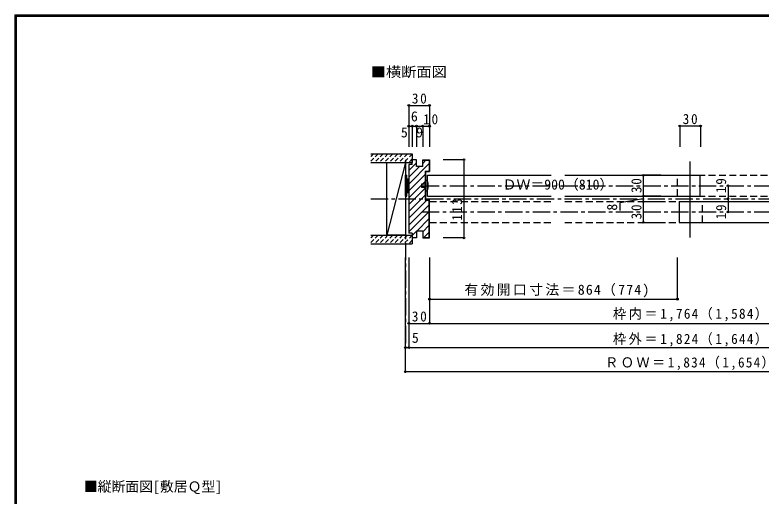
# Model space of a CAD drawing. Units: millimetres, scale not verified. Extents: x -973 to 977, y -718 to 696.
# Drawn here: x -973 to 104, y 0 to 696 of the extents above; entities that cross this region are included whole.
import ezdxf
from ezdxf.enums import TextEntityAlignment as Align

# ---------------------------------------------------------------- set-up
doc = ezdxf.new("R2010")
doc.units = ezdxf.units.MM
doc.header["$LTSCALE"] = 5
doc.header["$PDMODE"] = 32
doc.header["$PDSIZE"] = 2.5
for name, pattern in [('CHAIN1', [8, 5, -1, 1, -1]), ('DASHED1', [1.8, 1.2, -0.6]), ('DASHED2', [3, 2, -1])]:
    doc.linetypes.add(name, pattern=pattern)
for name, color, linetype in [('0-1_通り芯', 4, 'CHAIN1'), ('0-2_柱', 7, 'Continuous'), ('0-3_仕上げ', 7, 'Continuous'), ('0-4_枠', 3, 'Continuous'), ('0-6_扉', 6, 'Continuous'), ('0-7_金物', 7, 'Continuous'), ('0-A_文字', 7, 'Continuous'), ('0-B_寸法', 7, 'Continuous'), ('0-C_ハッチ', 4, 'Continuous'), ('F-1_枠', 6, 'Continuous')]:
    doc.layers.add(name, color=color, linetype=linetype)
doc.styles.add('ＭＳ ゴシック', font='')
doc.styles.get('ＭＳ ゴシック').set_extended_font_data('MS Gothic')

msp = doc.modelspace()

# ---------------------------------------------------------------- linework, layer by layer
at = {"layer": '0-1_通り芯'}
for p, q in [((-409.366, 486.5), (-409.366, 215)), ((-385.366, 449), (388.672, 449)), ((-459.366, 430), (462.672, 430)), ((-385.366, 411), (388.672, 411))]:
    msp.add_line(p, q, dxfattribs=at)
at = {"layer": '0-2_柱'}
for p, q in [((-436.366, 482.5), (-409.366, 482.5)), ((-436.366, 377.5), (-436.366, 482.5)), ((-409.366, 482.5), (-436.366, 377.5)), ((-409.366, 482.5), (-409.366, 377.5)), ((-409.366, 377.5), (-436.366, 377.5))]:
    msp.add_line(p, q, dxfattribs=at)
at = {"layer": '0-3_仕上げ', "color": 2}
for p, q in [((-459.366, 495), (-399.366, 495)), ((-399.366, 495), (-399.366, 482.5)), ((-459.366, 482.5), (-399.366, 482.5)), ((-459.366, 377.5), (-399.366, 377.5)), ((-399.366, 377.5), (-399.366, 365)), ((-459.366, 365), (-399.366, 365))]:
    msp.add_line(p, q, dxfattribs=at)
at = {"layer": '0-4_枠'}
for p, q in [((-399.366, 479.5), (-399.366, 486.5)), ((-393.366, 486.5), (-399.366, 486.5)), ((-393.366, 476.5), (-393.366, 486.5)), ((-384.366, 476.5), (-384.366, 486.5)), ((-384.366, 486.5), (-374.366, 486.5)), ((-384.366, 486), (-374.866, 486)), ((-374.866, 486), (-374.866, 470)), ((-374.366, 486.5), (-374.366, 469.5)), ((-399.366, 479.5), (-404.366, 479.5)), ((-404.366, 479.5), (-404.366, 380.5)), ((-384.366, 476.5), (-393.366, 476.5)), ((-380.866, 470), (-374.866, 470)), ((-380.866, 470), (-380.866, 428)), ((-380.366, 469.5), (-374.366, 469.5)), ((-380.366, 469.5), (-380.366, 428.5)), ((-380.866, 428), (-374.866, 428)), ((-380.366, 428.5), (-374.366, 428.5)), ((-374.866, 374), (-374.866, 428)), ((-374.366, 373.5), (-374.366, 428.5)), ((-399.366, 380.5), (-404.366, 380.5)), ((-399.366, 380.5), (-399.366, 373.5)), ((-393.366, 383.5), (-393.366, 373.5)), ((-384.366, 383.5), (-393.366, 383.5)), ((-384.366, 383.5), (-384.366, 373.5)), ((-393.366, 373.5), (-399.366, 373.5)), ((-384.366, 374), (-374.866, 374)), ((-384.366, 373.5), (-374.366, 373.5))]:
    msp.add_line(p, q, dxfattribs=at)
at = {"layer": '0-6_扉', "color": 3}
msp.add_line((1.653, 484), (1.653, 374), dxfattribs=at)
at = {"layer": '0-6_扉'}
for p, q in [((-377.366, 434), (-377.366, 464)), ((-377.366, 464), (-198.808, 464)), ((-178.808, 464), (16.662, 464)), ((16.662, 434), (16.662, 464)), ((-377.366, 434), (-198.808, 434)), ((-178.808, 434), (16.662, 434)), ((-13.356, 396), (-13.356, 426)), ((-13.356, 426), (173.654, 426)), ((-13.356, 396), (173.654, 396))]:
    msp.add_line(p, q, dxfattribs=at)
at = {"layer": '0-6_扉', "color": 2, "linetype": 'DASHED2'}
for p, q in [((-16.356, 434), (-16.356, 464)), ((-16.356, 464), (173.663, 464)), ((-16.356, 434), (173.663, 434)), ((-374.366, 396), (-374.366, 426)), ((-374.366, 426), (-198.808, 426)), ((-178.808, 426), (19.662, 426)), ((19.662, 396), (19.662, 426)), ((-374.366, 396), (-198.808, 396)), ((-178.808, 396), (19.662, 396))]:
    msp.add_line(p, q, dxfattribs=at)
at = {"layer": '0-7_金物'}
for p, q in [((-409.366, 464.068), (-407.366, 464.068)), ((-409.366, 434.068), (-409.366, 464.068)), ((-407.366, 434.068), (-407.366, 464.068)), ((-407.366, 459.068), (-405.366, 459.068)), ((-405.366, 439.068), (-405.366, 459.068)), ((-405.366, 458.068), (-404.359, 458.068)), ((-385.366, 446.5), (-385.366, 451.5)), ((-385.366, 451.5), (-380.366, 451.5)), ((-380.366, 446.5), (-385.366, 446.5)), ((-409.366, 434.068), (-407.366, 434.068)), ((-407.366, 439.068), (-405.366, 439.068)), ((-405.366, 440.068), (-404.359, 440.068)), ((-380.366, 441.5), (-377.366, 441.5))]:
    msp.add_line(p, q, dxfattribs=at)
msp.add_lwpolyline([(-377.366, 456.5), (-380.366, 456.5), (-380.366, 441.5)], dxfattribs=at)
msp.add_arc((-404.991, 449), 28.625, 344.81071, 15.18929, dxfattribs=at)
at = {"layer": '0-B_寸法', "color": 4}
for p, q in [((-404.366, 565), (-404.366, 505)), ((-404.366, 565), (-374.366, 565)), ((-374.366, 565), (-374.366, 505)), ((-404.366, 535), (-374.366, 535)), ((-399.366, 535), (-399.366, 505)), ((-393.366, 535), (-393.366, 505)), ((-384.366, 535), (-384.366, 505)), ((-13.142, 535.332), (16.876, 535.332)), ((-13.142, 535.332), (-13.142, 505.332)), ((16.876, 535.332), (16.876, 505.332)), ((-324.633, 486.5), (-354.698, 486.5)), ((-324.633, 374.5), (-324.633, 485.5)), ((-40.612, 464), (-65.658, 464)), ((-65.658, 464), (-65.658, 434)), ((56.662, 449), (56.662, 430)), ((-40.612, 434), (-65.658, 434)), ((-65.658, 434), (-40.612, 434)), ((-65.658, 434), (-65.658, 396)), ((-65.658, 430), (-99.114, 424.135)), ((-99.114, 413.091), (-99.114, 424.135)), ((-65.658, 426), (-40.612, 426)), ((56.662, 430), (56.662, 411)), ((-65.658, 396), (-40.612, 396)), ((-324.633, 373.5), (-354.698, 373.5)), ((-409.366, 180), (-409.366, 345)), ((-404.366, 345), (-404.366, 215)), ((-374.366, 345), (-374.366, 250)), ((-16.356, 285), (-16.356, 345)), ((-374.366, 285), (-16.356, 285)), ((-404.366, 250), (407.672, 250)), ((-409.366, 215), (412.672, 215)), ((412.672, 180), (-409.366, 180))]:
    msp.add_line(p, q, dxfattribs=at)
at = {"layer": '0-B_寸法'}
for p in [(-404.366, 565), (-374.366, 565), (-404.366, 535), (-399.366, 535), (-393.366, 535), (-384.366, 535), (-374.366, 535), (-13.142, 535.332), (16.876, 535.332), (-324.633, 486.5), (-65.658, 464), (56.662, 449), (-65.658, 434), (-65.658, 434), (56.662, 430), (-65.658, 426), (56.662, 411), (-65.658, 396), (-324.633, 373.5), (-374.366, 285), (-16.356, 285), (-404.366, 250), (-374.366, 250), (-409.366, 215), (-404.366, 215), (-409.366, 180)]:
    msp.add_point(p, dxfattribs=at)
at = {"layer": '0-C_ハッチ', "linetype": 'DASHED1'}
for p, q in [((-455.717, 495), (-459.366, 491.351)), ((-448.646, 495), (-459.366, 484.279)), ((-441.575, 495), (-454.075, 482.5)), ((-434.504, 495), (-447.004, 482.5)), ((-427.433, 495), (-439.933, 482.5)), ((-420.362, 495), (-432.862, 482.5)), ((-413.291, 495), (-425.791, 482.5)), ((-406.22, 495), (-418.72, 482.5)), ((-399.366, 494.782), (-411.649, 482.5)), ((-399.366, 487.711), (-404.577, 482.5)), ((-455.717, 377.5), (-459.366, 373.851)), ((-448.646, 377.5), (-459.366, 366.779)), ((-441.575, 377.5), (-454.075, 365)), ((-434.504, 377.5), (-447.004, 365)), ((-427.433, 377.5), (-439.933, 365)), ((-420.362, 377.5), (-432.862, 365)), ((-413.291, 377.5), (-425.791, 365)), ((-406.22, 377.5), (-418.72, 365)), ((-399.366, 377.282), (-411.649, 365)), ((-399.366, 370.211), (-404.577, 365))]:
    msp.add_line(p, q, dxfattribs=at)
at = {"layer": '0-C_ハッチ'}
for p, q in [((-399.366, 486.084), (-398.95, 486.5)), ((-384.366, 481.285), (-379.651, 486)), ((-404.366, 471.184), (-393.366, 482.184)), ((-404.366, 451.385), (-374.866, 480.885)), ((-404.366, 461.285), (-389.151, 476.5)), ((-404.366, 441.486), (-380.866, 464.986)), ((-375.852, 470), (-374.866, 470.986)), ((-404.366, 431.586), (-380.866, 455.086)), ((-404.366, 421.687), (-380.866, 445.187)), ((-404.366, 411.787), (-380.866, 435.287)), ((-404.366, 401.888), (-378.254, 428)), ((-404.366, 391.988), (-374.866, 421.488)), ((-404.366, 382.089), (-374.866, 411.589)), ((-393.056, 383.5), (-374.866, 401.689)), ((-384.366, 382.29), (-374.866, 391.79)), ((-399.366, 377.189), (-393.366, 383.189)), ((-382.757, 374), (-374.866, 381.89))]:
    msp.add_line(p, q, dxfattribs=at)
at = {"layer": 'F-1_枠'}
for p, q in [((-973.347, 695.833), (976.653, 695.833)), ((-973.347, 695.833), (-973.347, -700.833)), ((-973.347, 695), (976.653, 695)), ((-973.347, 694.167), (976.653, 694.167)), ((-972.514, 695.833), (-972.514, -700.833)), ((-971.68, 695.833), (-971.68, -700.833))]:
    msp.add_line(p, q, dxfattribs=at)

# ---------------------------------------------------------------- texts
at = {"layer": '0-A_文字', "style": 'ＭＳ ゴシック', "width": 1.1}
msp.add_text('■横断面図', height=14.66, dxfattribs=at).set_placement((-459.366, 601.667), align=Align.BOTTOM_LEFT)
at = {"layer": '0-A_文字', "style": 'ＭＳ ゴシック'}
msp.add_text('■縦断面図[敷居Ｑ型]', height=14.66, dxfattribs=at).set_placement((-873.847, 2.5), align=Align.BOTTOM_LEFT)
at = {"layer": '0-B_寸法', "style": 'ＭＳ ゴシック'}
for s, p in [('6', (-401.366, 537.5)), ('5', (-415.854, 514.382)), ('9', (-393.866, 514.382)), ('ＤＷ＝900（810）', (-268.808, 439)), ('5', (-399.995, 217.5))]:
    msp.add_text(s, height=14.66, dxfattribs=at).set_placement(p, align=Align.BOTTOM_LEFT)
msp.add_text('8', height=14.66, rotation=90, dxfattribs=at).set_placement((-99.114, 412.923), align=Align.BOTTOM_LEFT)
at = {"layer": '0-B_寸法', "char_height": 14.66, "attachment_point": 7, "style": 'ＭＳ ゴシック'}
for s, insert in [('\\T1.27;\\W0.95;30', (-399.991, 567.5)), ('\\T1.27;\\W0.95;10', (-383.56, 537.5)), ('\\T1.27;\\W0.95;30', (-8.758, 537.832)), ('\\T1.17;有効開口寸法＝864（774)', (-324.111, 287.5)), ('\\T1.2;\\W0.95;枠内＝1,764（1,584）', (-109.597, 252.911)), ('\\T1.27;\\W0.95;30', (-399.991, 252.5)), ('\\T1.2;\\W0.95;枠外＝1,824（1,644）', (-109.597, 216.458)), ('\\T1.19;\\W0.95;ＲＯＷ＝1,834（1,654）', (-120.847, 182.5))]:
    msp.add_mtext(s, dxfattribs=dict(at, insert=insert))
at = {"layer": '0-B_寸法', "char_height": 14.66, "attachment_point": 7, "rotation": 90, "style": 'ＭＳ ゴシック'}
for s, insert in [('\\T1.27;\\W0.95;30', (-68.158, 438.375)), ('\\T1.27;\\W0.95;19', (54.162, 438.375)), ('\\T1.27;\\W0.9;113', (-327.133, 398.567)), ('\\T1.27;\\W0.95;30', (-68.158, 400.375)), ('\\T1.27;\\W0.95;19', (54.162, 400.375))]:
    msp.add_mtext(s, dxfattribs=dict(at, insert=insert))

doc.saveas('drawing.dxf')
